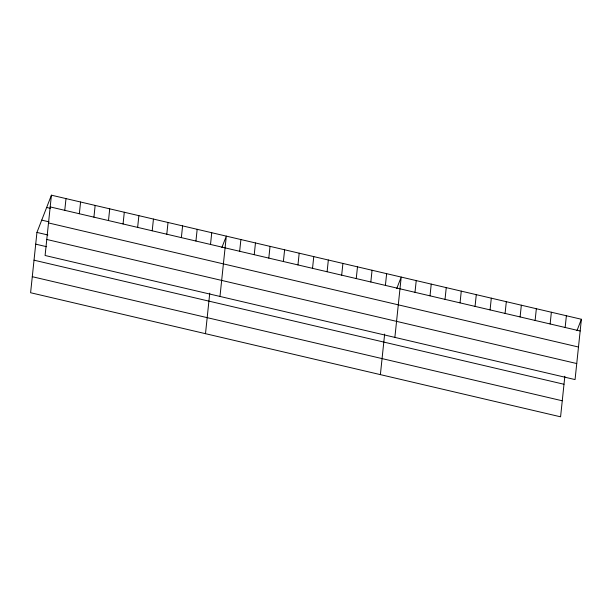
<?xml version="1.0" encoding="UTF-8"?>
<svg xmlns="http://www.w3.org/2000/svg" width="612" height="612" viewBox="0 0 612 612"><rect width="100%" height="100%" fill="white"/><g stroke="black" fill="none" stroke-linecap="round" stroke-linejoin="round"><path stroke-width="0.92" d="M51.423 195.182L45.089 255.495L575.058 379.578L581.4 319.265L51.423 195.182L36.942 232.422L30.6 292.735L560.577 416.818L564.838 376.25M64.765 210.329L66.004 198.594M79.346 213.741L80.577 202.006M93.919 217.153L95.151 205.418M108.492 220.565L109.724 208.83M123.066 223.977L124.297 212.242M137.639 227.389L138.87 215.653M152.212 230.8L153.444 219.065M166.785 234.212L168.025 222.477M181.359 237.624L182.598 225.889M195.939 241.036L197.171 229.301M210.513 244.448L211.744 232.713M205.494 333.685L209.755 293.117M219.976 296.445L226.318 236.125L221.881 247.539M239.659 251.272L240.891 239.537M254.232 254.684L255.464 242.956M268.806 258.096L270.037 246.368M283.379 261.508L284.618 249.78M297.96 264.92L299.192 253.192M312.533 268.339L313.765 256.604M327.106 271.751L328.338 260.016M341.68 275.163L342.911 263.428M356.253 278.575L357.485 266.84M370.826 281.987L372.058 270.252M385.399 285.399L386.639 273.663M380.381 374.628L384.65 334.06M394.87 337.396L401.212 277.075L396.767 288.489M414.99 292.322L416.229 280.594M430.007 295.841L431.238 284.106M445.023 299.36L446.255 287.625M460.04 302.871L461.272 291.136M475.057 306.39L476.289 294.655M490.074 309.901L491.306 298.166M505.084 313.421L506.323 301.685M520.101 316.932L521.34 305.204M535.118 320.451L536.349 308.716M550.134 323.962L551.366 312.235M565.151 327.481L566.383 315.746M576.963 330.671L581.4 319.265M50.192 206.917L580.168 331M46.65 207.468L50.291 208.325M41.723 220.129L49.006 221.835M48.509 222.944L578.485 347.027M36.942 232.422L47.874 234.977M46.772 239.468L576.749 363.551M35.703 244.15L46.634 246.713M34.02 260.184L563.996 384.267M32.283 276.7L562.26 400.784"/></g></svg>
